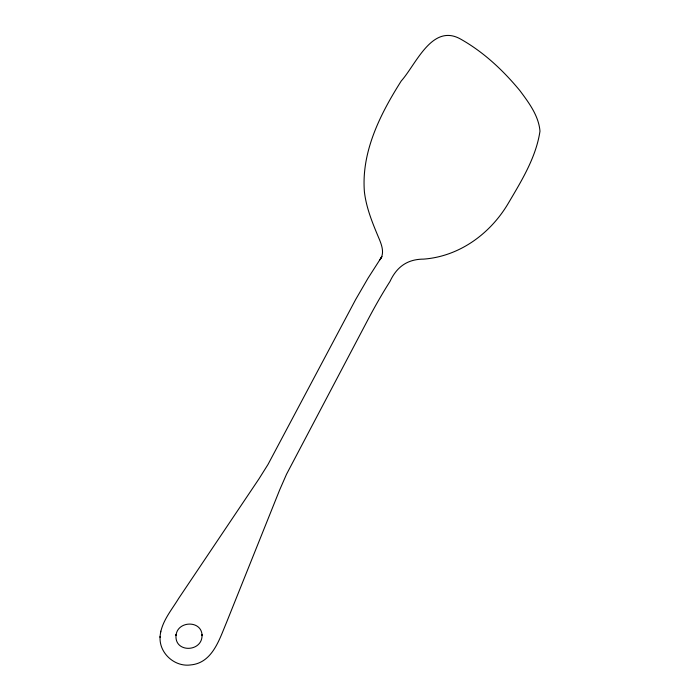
<?xml version="1.0" encoding="UTF-8"?>
<svg xmlns="http://www.w3.org/2000/svg" width="700" height="700" viewBox="0 0 700 700"><rect width="100%" height="100%" fill="white"/><g stroke="black" fill="none" stroke-linecap="round" stroke-linejoin="round"><path stroke-width="1.05" d="M160.02 637.367C160.825 622.528 171.202 610.697 178.605 598.509L258.93 478.931L268.004 464.468L355.652 299.547L368.016 278.224L381.911 256.541L379.881 259.822C384.965 253.312 381.658 244.79 378.831 238.088C372.558 223.186 366.284 207.996 364.402 191.8C361.191 151.655 380.38 113.899 401.266 80.946C416.194 64.243 432.294 22.435 461.186 39.41C483.91 52.316 503.282 70.516 519.846 90.58C528.798 102.594 538.702 115.727 539.98 131.171C536.077 157.526 521.325 181.186 508.008 203.787C490.009 233.984 459.331 256.384 423.71 259.114C407.19 259.166 396.707 267.015 389.97 281.479C382.217 293.659 375.078 306.215 368.322 318.964L286.51 474.276L279.685 489.877L226.468 622.606C219.293 639.581 212.406 662.97 190.654 664.93C174.492 667.214 158.734 652.811 160.116 636.449M160.597 632.126L160.694 631.225M176.102 634.594C173.688 653.345 203.009 652.435 202.02 634.699L202.046 635.609C201.941 619.903 177.179 620.646 176.05 635.512L176.102 634.594"/></g></svg>
